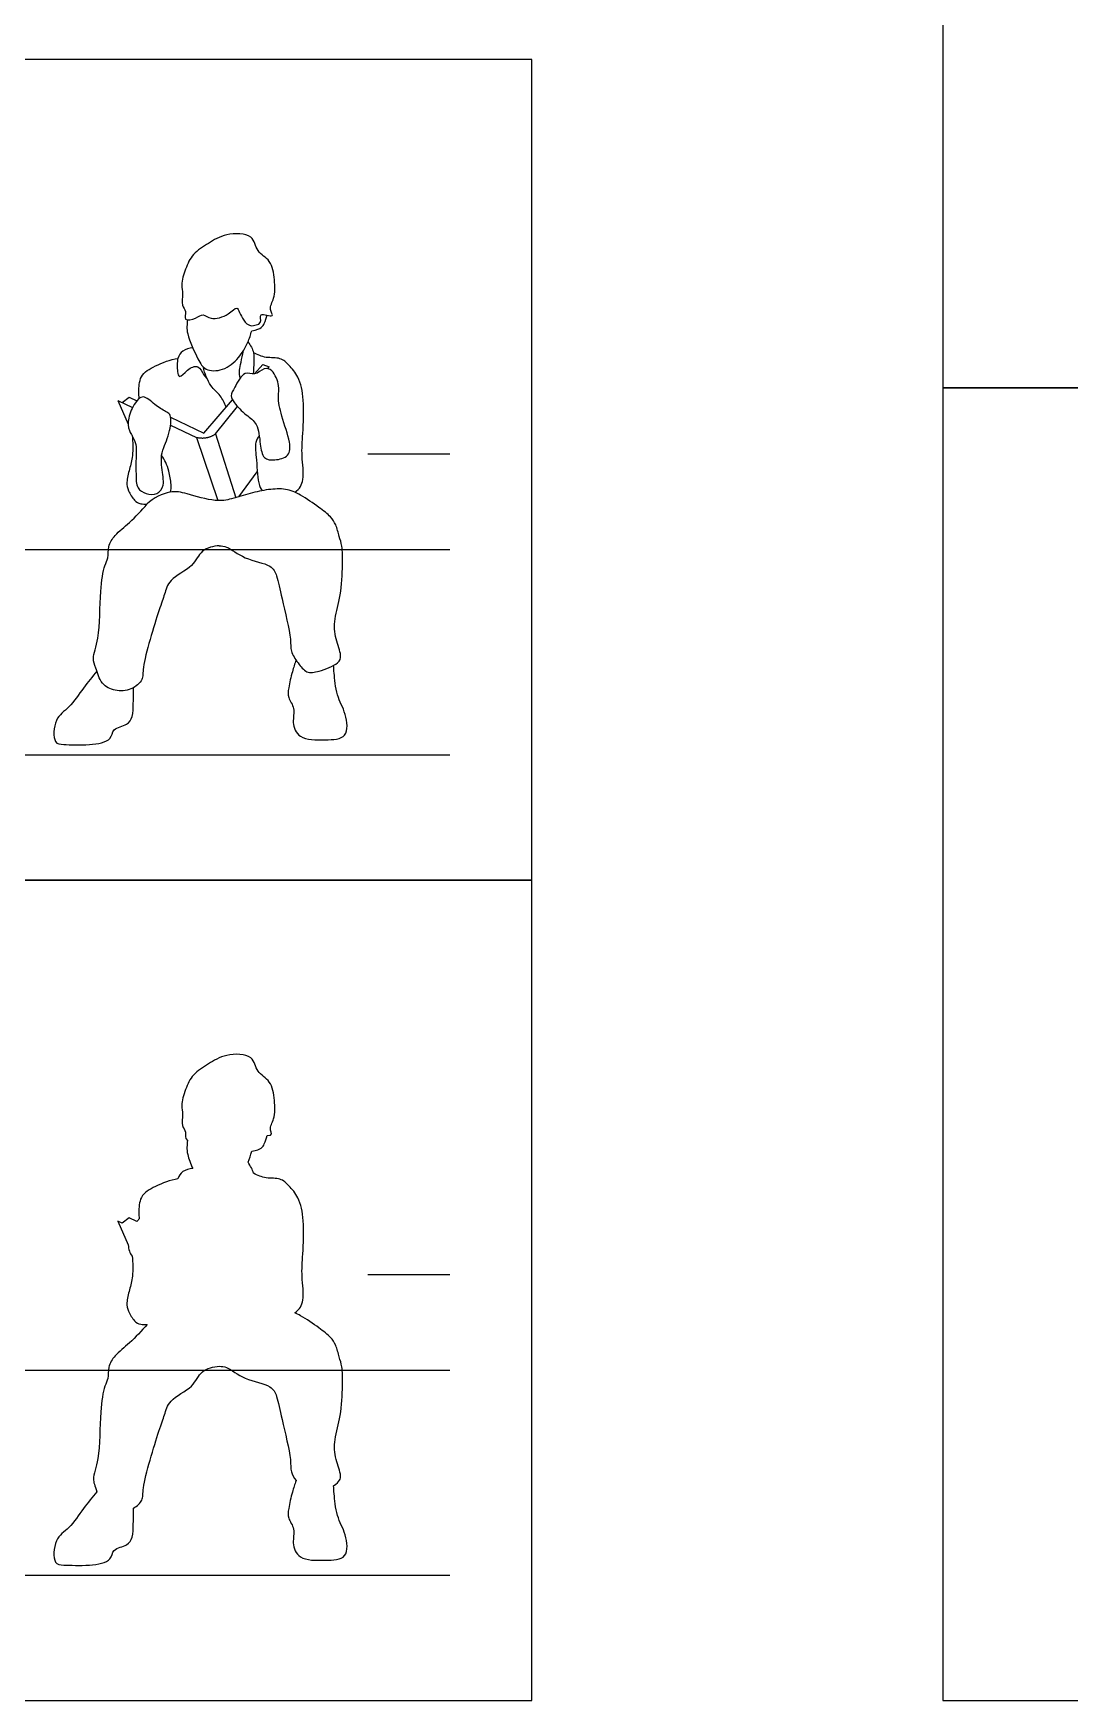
# Model space of a CAD drawing. Header units: millimetres. Extents: x 11.2 to 50.9, y -0.3 to 14.1.
# Drawn here: x 41.905 to 43.83, y 4.306 to 7.403 of the extents above; entities that cross this region are included whole.
import ezdxf

# ---------------------------------------------------------------- set-up
doc = ezdxf.new("R2010")
doc.units = ezdxf.units.MM
for name, color, linetype, true_color in [('AG-DIAGRAM', 7, 'Continuous', 0xfecc66), ('AG-GUIDE', 7, 'Continuous', 0xcccccc), ('AG-OUTLINE', 7, 'Continuous', 0x8000ff), ('AG-PEOPLE', 7, 'Continuous', 0x66ccff), ('X-VPRT', 6, 'Continuous', 0xff00ff)]:
    doc.layers.add(name, color=color, linetype=linetype, true_color=true_color)

msp = doc.modelspace()

# ---------------------------------------------------------------- linework, layer by layer
at = {"layer": 'AG-DIAGRAM'}
for p, q in [((36.9651, 6.0628), (42.6784, 6.0628)), ((36.9651, 4.5388), (42.6784, 4.5388))]:
    msp.add_line(p, q, dxfattribs=at)
at = {"layer": 'AG-GUIDE'}
for p, q in [((42.526, 6.6216), (42.6784, 6.6216)), ((36.9651, 6.4438), (42.6784, 6.4438)), ((42.526, 5.0976), (42.6784, 5.0976)), ((36.9651, 4.9198), (42.6784, 4.9198))]:
    msp.add_line(p, q, dxfattribs=at)
at = {"layer": 'AG-OUTLINE'}
for points in [[(42.0972, 5.196), (42.083, 5.2028), (42.0698, 5.193)], [(42.0698, 5.193), (42.0619, 5.1967)], [(42.0619, 5.1967), (42.0812, 5.1526)]]:
    msp.add_lwpolyline(points, dxfattribs=at)
for points, knots in [([(42.3393, 5.3553), (42.3506, 5.3556), (42.3411, 5.3679), (42.3547, 5.387), (42.3532, 5.4208), (42.3481, 5.4578), (42.318, 5.4719), (42.315, 5.5075), (42.261, 5.508), (42.231, 5.489), (42.2002, 5.47), (42.1873, 5.442), (42.1784, 5.4116), (42.1836, 5.3958), (42.1793, 5.373), (42.1904, 5.3635), (42.1854, 5.3507), (42.1913, 5.3464)], [-6.340105, -6.340105, -6.340105, -6.340105, -6.137496, -5.861764, -5.516596, -5.165176, -4.845182, -4.531318, -4.135716, -3.773375, -3.427028, -3.098376, -2.77379, -2.531327, -2.260464, -2.047048, -1.825856, -1.825856, -1.825856, -1.825856]), ([(42.1913, 5.3464), (42.1904, 5.3378), (42.1886, 5.3247), (42.197, 5.3033), (42.2011, 5.2943)], [0, 0, 0, 0, 0.2893508, 0.5121005, 0.5121005, 0.5121005, 0.5121005]), ([(42.3105, 5.3263), (42.3291, 5.3294), (42.334, 5.3404), (42.338, 5.35), (42.3393, 5.3553)], [0, 0, 0, 0, 0.3748724, 0.7655116, 0.7655116, 0.7655116, 0.7655116]), ([(42.314, 5.2855), (42.3132, 5.2893), (42.31, 5.2955), (42.3061, 5.3026), (42.3038, 5.3059)], [-0.3832034, -0.3832034, -0.3832034, -0.3832034, -0.19658, 0, 0, 0, 0]), ([(42.1736, 5.275), (42.159, 5.2729), (42.132, 5.2622), (42.1014, 5.2446), (42.1009, 5.2132), (42.1011, 5.2048), (42.1016, 5.2006)], [-1.202669, -1.202669, -1.202669, -1.202669, -0.825532, -0.500516, -0.202555, 0, 0, 0, 0]), ([(42.2011, 5.2943), (42.1947, 5.2942), (42.1814, 5.29), (42.1752, 5.2809), (42.1736, 5.275)], [0, 0, 0, 0, 0.24805, 0.4771498, 0.4771498, 0.4771498, 0.4771498]), ([(42.3906, 5.0264), (42.4001, 5.033), (42.4094, 5.0501), (42.4024, 5.095), (42.4059, 5.1352), (42.4086, 5.1969), (42.3995, 5.2401), (42.3803, 5.2619), (42.3643, 5.2777), (42.3368, 5.2746), (42.3215, 5.2817), (42.314, 5.2855)], [1.742163, 1.742163, 1.742163, 1.742163, 2.029007, 2.406827, 2.779674, 3.230449, 3.609268, 3.911402, 4.171843, 4.461786, 4.749383, 4.749383, 4.749383, 4.749383]), ([(42.0812, 5.1526), (42.0813, 5.1484), (42.0828, 5.1406), (42.0864, 5.1345), (42.0882, 5.1316)], [-1.705018, -1.705018, -1.705018, -1.705018, -1.5585117, -1.4134515, -1.4134515, -1.4134515, -1.4134515]), ([(42.0882, 5.1316), (42.0901, 5.1194), (42.0905, 5.0943), (42.0835, 5.0699), (42.0776, 5.0451), (42.0802, 5.029), (42.0926, 5.0106), (42.1012, 5.0045), (42.1121, 5.0043), (42.1164, 5.0046)], [0, 0, 0, 0, 0.344783, 0.634564, 0.914162, 1.14249, 1.401315, 1.608315, 1.73719, 1.73719, 1.73719, 1.73719]), ([(42.4626, 4.7047), (42.4745, 4.7136), (42.4785, 4.7241), (42.4648, 4.7547), (42.4629, 4.792), (42.4774, 4.8352), (42.4793, 4.89), (42.4795, 4.9258), (42.473, 4.9438), (42.4676, 4.9664), (42.4573, 4.9816), (42.4352, 4.9988), (42.4086, 5.0175), (42.3941, 5.0248), (42.3906, 5.0264)], [3.446485, 3.446485, 3.446485, 3.446485, 3.67311, 3.99892, 4.352734, 4.745141, 5.179876, 5.523076, 5.774963, 6.049664, 6.294173, 6.600276, 6.972151, 7.0945, 7.0945, 7.0945, 7.0945]), ([(42.1164, 5.0046), (42.106, 4.9928), (42.085, 4.97), (42.0562, 4.9482), (42.0429, 4.9265), (42.0449, 4.9037), (42.0359, 4.8892), (42.0276, 4.8399), (42.0295, 4.7574), (42.0132, 4.7182), (42.0188, 4.7064), (42.023, 4.694)], [-6.740853, -6.740853, -6.740853, -6.740853, -6.342312, -5.995267, -5.71103, -5.446717, -5.218608, -4.81505, -4.276503, -3.914983, -3.667815, -3.667815, -3.667815, -3.667815]), ([(42.091, 4.6635), (42.0979, 4.6674), (42.1104, 4.6796), (42.1051, 4.7017), (42.1381, 4.8079), (42.1485, 4.835), (42.1565, 4.8666), (42.2029, 4.8863), (42.2149, 4.9206), (42.2395, 4.9262), (42.2504, 4.927)], [-2.76557, -2.76557, -2.76557, -2.76557, -2.527166, -2.255106, -1.664267, -1.341216, -1.041287, -0.652829, -0.324586, 0, 0, 0, 0]), ([(42.2504, 4.927), (42.255, 4.9265), (42.2657, 4.9266), (42.2969, 4.9003), (42.3467, 4.8935), (42.3586, 4.8699), (42.3661, 4.8285), (42.385, 4.7545), (42.3817, 4.733), (42.3891, 4.7202), (42.3929, 4.7146)], [0, 0, 0, 0, 0.210529, 0.567431, 0.961665, 1.227028, 1.601985, 2.096433, 2.365282, 2.580914, 2.580914, 2.580914, 2.580914]), ([(42.3929, 4.7146), (42.3904, 4.7075), (42.3858, 4.6936), (42.3788, 4.6632), (42.377, 4.6448), (42.3924, 4.6247), (42.3845, 4.599), (42.398, 4.5656), (42.4459, 4.5668), (42.4913, 4.5672), (42.4866, 4.6173), (42.4673, 4.647), (42.4638, 4.69), (42.4629, 4.6998), (42.4626, 4.7047)], [0, 0, 0, 0, 0.269559, 0.583705, 0.823704, 1.091116, 1.378161, 1.684074, 2.06778, 2.414034, 2.765122, 3.119189, 3.479485, 3.696651, 3.696651, 3.696651, 3.696651]), ([(42.023, 4.694), (42.0146, 4.6836), (41.9976, 4.6638), (41.9729, 4.6254), (41.9431, 4.6081), (41.9411, 4.5589), (41.9631, 4.5577), (42.0077, 4.5559), (42.0516, 4.5637), (42.0509, 4.5889), (42.0803, 4.5928), (42.0903, 4.6096), (42.0905, 4.6352), (42.0913, 4.6539), (42.091, 4.6635)], [0, 0, 0, 0, 0.358241, 0.735611, 1.066647, 1.420517, 1.648178, 2.039342, 2.396543, 2.636462, 2.91957, 3.15771, 3.441308, 3.745185, 3.745185, 3.745185, 3.745185])]:
    msp.add_open_spline(points, degree=3, knots=knots, dxfattribs=at)
for points in [[(42.3038, 5.3059), (42.3066, 5.3125), (42.3089, 5.3194), (42.3105, 5.3263)], [(42.1016, 5.2006), (42.1001, 5.1994), (42.0986, 5.1978), (42.0972, 5.196)]]:
    msp.add_open_spline(points, degree=3, dxfattribs=at)
at = {"layer": 'AG-PEOPLE'}
for points in [[(42.316, 6.7701), (42.3313, 6.7879), (42.3432, 6.7832)], [(42.3406, 6.78), (42.3432, 6.7832)], [(42.0619, 6.7207), (42.0894, 6.7078)], [(42.0619, 6.7207), (42.0812, 6.6766)], [(42.0698, 6.717), (42.083, 6.7268), (42.0972, 6.72)], [(42.2218, 6.66), (42.2748, 6.7219)], [(42.1598, 6.6899), (42.2218, 6.66)], [(42.2434, 6.6589), (42.2842, 6.7097)], [(42.16, 6.6748), (42.208, 6.6523)], [(42.2434, 6.6589), (42.2808, 6.5402)], [(42.208, 6.6523), (42.2475, 6.5348)], [(42.2867, 6.542), (42.321, 6.5881)]]:
    msp.add_lwpolyline(points, dxfattribs=at)
for points, knots in [([(42.3094, 6.8593), (42.2981, 6.8627), (42.2878, 6.8834), (42.2835, 6.8969), (42.2673, 6.8785), (42.2349, 6.8688), (42.2205, 6.8836), (42.208, 6.8726), (42.1825, 6.8671), (42.1904, 6.8875), (42.1793, 6.897), (42.1836, 6.9198), (42.1784, 6.9356), (42.1873, 6.966), (42.2002, 6.994), (42.231, 7.013), (42.261, 7.032), (42.315, 7.0315), (42.318, 6.9959), (42.3481, 6.9818), (42.3532, 6.9448), (42.3547, 6.911), (42.3411, 6.8919), (42.3558, 6.8727), (42.321, 6.8867), (42.3325, 6.8613), (42.3147, 6.8603), (42.3094, 6.8593)], [0, 0, 0, 0, 0.309278, 0.491012, 0.743982, 1.075833, 1.305655, 1.532464, 1.782692, 1.999261, 2.208217, 2.473418, 2.710814, 3.028617, 3.350399, 3.689508, 4.044275, 4.43161, 4.738914, 5.05222, 5.396296, 5.734249, 6.004218, 6.202594, 6.462176, 6.67964, 6.927233, 6.927233, 6.927233, 6.927233]), ([(42.3105, 6.8503), (42.3291, 6.8534), (42.334, 6.8644), (42.338, 6.874), (42.3393, 6.8793)], [0, 0, 0, 0, 0.3748724, 0.7655116, 0.7655116, 0.7655116, 0.7655116]), ([(42.1913, 6.8704), (42.1904, 6.8618), (42.188, 6.8442), (42.2105, 6.7983), (42.2228, 6.7755), (42.2588, 6.7748), (42.2875, 6.7994), (42.3028, 6.8254), (42.3088, 6.843), (42.3105, 6.8503)], [0, 0, 0, 0, 0.289351, 0.689221, 0.968879, 1.281053, 1.624894, 1.951777, 2.177167, 2.177167, 2.177167, 2.177167]), ([(42.2011, 6.8183), (42.1947, 6.8182), (42.1814, 6.814), (42.1715, 6.7996), (42.1721, 6.7759), (42.1758, 6.7602), (42.1906, 6.7791), (42.2121, 6.7886), (42.2205, 6.7681), (42.2255, 6.7638), (42.2277, 6.7612)], [0, 0, 0, 0, 0.24805, 0.47715, 0.758271, 0.934598, 1.179365, 1.43292, 1.670905, 1.853073, 1.853073, 1.853073, 1.853073]), ([(42.289, 6.7622), (42.2881, 6.7671), (42.2861, 6.7765), (42.2921, 6.7969), (42.2953, 6.8135)], [0, 0, 0, 0, 0.2948801, 0.693191, 0.693191, 0.693191, 0.693191]), ([(42.3038, 6.8299), (42.3061, 6.8266), (42.31, 6.8195), (42.3152, 6.8095), (42.3147, 6.7917), (42.3141, 6.7773), (42.3131, 6.7699)], [0, 0, 0, 0, 0.19658, 0.3832034, 0.6185197, 0.8867662, 0.8867662, 0.8867662, 0.8867662]), ([(42.1016, 6.7246), (42.1011, 6.7288), (42.1009, 6.7372), (42.1014, 6.7686), (42.132, 6.7862), (42.159, 6.7969), (42.1736, 6.799)], [0, 0, 0, 0, 0.202555, 0.500516, 0.825532, 1.202669, 1.202669, 1.202669, 1.202669]), ([(42.2633, 6.7085), (42.2603, 6.7159), (42.253, 6.731), (42.2325, 6.747), (42.2232, 6.7707), (42.2208, 6.7828)], [0, 0, 0, 0, 0.2772615, 0.5635968, 0.9082938, 0.9082938, 0.9082938, 0.9082938]), ([(42.3906, 6.5504), (42.4001, 6.557), (42.4094, 6.5741), (42.4024, 6.619), (42.4059, 6.6592), (42.4086, 6.7209), (42.3995, 6.7641), (42.3803, 6.7859), (42.3643, 6.8017), (42.3368, 6.7986), (42.3215, 6.8057), (42.314, 6.8095)], [1.742163, 1.742163, 1.742163, 1.742163, 2.029007, 2.406827, 2.779674, 3.230449, 3.609268, 3.911402, 4.171843, 4.461786, 4.749383, 4.749383, 4.749383, 4.749383]), ([(42.3772, 6.6194), (42.3722, 6.6138), (42.3537, 6.609), (42.3308, 6.6115), (42.3259, 6.6405), (42.3229, 6.6787), (42.3001, 6.6931), (42.2779, 6.7153), (42.2703, 6.7299), (42.2791, 6.7447), (42.2957, 6.7778), (42.3168, 6.7651), (42.3329, 6.7829), (42.3509, 6.778), (42.3631, 6.7476), (42.3584, 6.7274), (42.3653, 6.6909), (42.3828, 6.6456), (42.3821, 6.6249), (42.3772, 6.6194)], [0, 0, 0, 0, 0.284564, 0.535137, 0.825234, 1.170562, 1.458658, 1.775717, 1.988735, 2.221733, 2.541898, 2.780241, 3.034358, 3.252469, 3.562203, 3.819782, 4.161811, 4.563969, 4.843341, 4.843341, 4.843341, 4.843341]), ([(42.1145, 6.5483), (42.1082, 6.5503), (42.0957, 6.5563), (42.0957, 6.5861), (42.0952, 6.6115), (42.0971, 6.6347), (42.0921, 6.6507), (42.0814, 6.6647), (42.0799, 6.6885), (42.0925, 6.716), (42.1089, 6.7335), (42.1301, 6.7124), (42.1497, 6.7006), (42.1607, 6.6959), (42.1615, 6.668), (42.1467, 6.633), (42.141, 6.615), (42.1458, 6.5788), (42.1479, 6.5638), (42.1358, 6.5438), (42.1211, 6.5463), (42.1145, 6.5483)], [0, 0, 0, 0, 0.240477, 0.535292, 0.829836, 1.099447, 1.326818, 1.558512, 1.828355, 2.143938, 2.386113, 2.672714, 2.949156, 3.126301, 3.4099, 3.760364, 4.013904, 4.347646, 4.573878, 4.821895, 5.074087, 5.074087, 5.074087, 5.074087]), ([(42.0882, 6.6556), (42.0901, 6.6434), (42.0905, 6.6183), (42.0835, 6.5939), (42.0776, 6.5691), (42.0802, 6.553), (42.0926, 6.5346), (42.1012, 6.5285), (42.1121, 6.5283), (42.1164, 6.5286)], [0, 0, 0, 0, 0.344783, 0.634564, 0.914162, 1.14249, 1.401315, 1.608315, 1.73719, 1.73719, 1.73719, 1.73719]), ([(42.3246, 6.6551), (42.3218, 6.6515), (42.3156, 6.6426), (42.3195, 6.6153), (42.3215, 6.5706), (42.3269, 6.5567), (42.3302, 6.5533)], [0, 0, 0, 0, 0.209936, 0.505761, 0.899953, 1.093002, 1.093002, 1.093002, 1.093002]), ([(42.1588, 6.5506), (42.1617, 6.5544), (42.1613, 6.5655), (42.157, 6.5894), (42.1516, 6.6054), (42.1462, 6.6146), (42.1432, 6.6188)], [2.3519769, 2.3519769, 2.3519769, 2.3519769, 2.5647598, 2.8512643, 3.0888965, 3.3149802, 3.3149802, 3.3149802, 3.3149802]), ([(42.2504, 6.451), (42.255, 6.4505), (42.2657, 6.4506), (42.2969, 6.4243), (42.3467, 6.4175), (42.3586, 6.3939), (42.3661, 6.3525), (42.385, 6.2785), (42.3814, 6.2555), (42.3963, 6.2332), (42.412, 6.2132), (42.4361, 6.217), (42.472, 6.2309), (42.4785, 6.2481), (42.4648, 6.2787), (42.4629, 6.316), (42.4774, 6.3592), (42.4793, 6.414), (42.4795, 6.4498), (42.473, 6.4678), (42.4676, 6.4904), (42.4573, 6.5056), (42.4352, 6.5228), (42.4021, 6.546), (42.3739, 6.5578), (42.3413, 6.5559), (42.3077, 6.5489), (42.2729, 6.5372), (42.2428, 6.532), (42.1899, 6.5478), (42.1593, 6.5551), (42.1278, 6.5397), (42.1164, 6.5286)], [0, 0, 0, 0, 0.210529, 0.567431, 0.961665, 1.227028, 1.601985, 2.096433, 2.365282, 2.64919, 2.922074, 3.192247, 3.538122, 3.759054, 4.07668, 4.421606, 4.804156, 5.227971, 5.562549, 5.808109, 6.07591, 6.314277, 6.612691, 6.975224, 7.286154, 7.603358, 7.938592, 8.277213, 8.591659, 9.005621, 9.326064, 9.717202, 9.717202, 9.717202, 9.717202]), ([(42.2504, 6.451), (42.2395, 6.4502), (42.2149, 6.4446), (42.2029, 6.4103), (42.1565, 6.3906), (42.1485, 6.359), (42.1381, 6.3319), (42.1051, 6.2257), (42.1107, 6.2026), (42.0867, 6.1814), (42.0569, 6.1804), (42.0299, 6.1926), (42.0217, 6.2242), (42.0132, 6.2422), (42.0295, 6.2814), (42.0276, 6.3639), (42.0359, 6.4132), (42.0449, 6.4277), (42.0429, 6.4505), (42.0562, 6.4722), (42.085, 6.494), (42.106, 6.5168), (42.1164, 6.5286)], [0, 0, 0, 0, 0.324586, 0.652829, 1.041287, 1.341216, 1.664267, 2.255106, 2.527166, 2.818869, 3.124912, 3.420766, 3.733619, 3.975494, 4.329273, 4.856287, 5.251204, 5.474429, 5.733082, 6.011233, 6.350846, 6.740853, 6.740853, 6.740853, 6.740853]), ([(42.3929, 6.2386), (42.3904, 6.2315), (42.3858, 6.2176), (42.3788, 6.1872), (42.377, 6.1688), (42.3924, 6.1487), (42.3845, 6.123), (42.398, 6.0896), (42.4459, 6.0908), (42.4913, 6.0912), (42.4866, 6.1413), (42.4673, 6.171), (42.4638, 6.214), (42.4629, 6.2238), (42.4626, 6.2287)], [0, 0, 0, 0, 0.269559, 0.583705, 0.823704, 1.091116, 1.378161, 1.684074, 2.06778, 2.414034, 2.765122, 3.119189, 3.479485, 3.696651, 3.696651, 3.696651, 3.696651]), ([(42.023, 6.218), (42.0146, 6.2076), (41.9976, 6.1878), (41.9729, 6.1494), (41.9431, 6.1321), (41.9411, 6.0829), (41.9631, 6.0817), (42.0077, 6.0799), (42.0516, 6.0877), (42.0509, 6.1129), (42.0803, 6.1168), (42.0903, 6.1336), (42.0905, 6.1592), (42.0913, 6.1779), (42.091, 6.1875)], [0, 0, 0, 0, 0.358241, 0.735611, 1.066647, 1.420517, 1.648178, 2.039342, 2.396543, 2.636462, 2.91957, 3.15771, 3.441308, 3.745185, 3.745185, 3.745185, 3.745185])]:
    msp.add_open_spline(points, degree=3, knots=knots, dxfattribs=at)
msp.add_open_spline([(42.208, 6.6523), (42.2282, 6.648), (42.2434, 6.6589)], degree=2, dxfattribs=at)
at = {"layer": 'X-VPRT'}
for points in [[(43.5944, 9.1827), (43.5944, 6.7443), (48.776, 6.7443), (48.776, 9.1827)], [(36.8127, 7.3539), (36.8127, 5.8299), (42.8308, 5.8299), (42.8308, 7.3539)], [(43.5944, 6.7443), (43.5944, 4.3059), (48.776, 4.3059), (48.776, 6.7443)], [(36.8127, 5.8299), (36.8127, 4.3059), (42.8308, 4.3059), (42.8308, 5.8299)]]:
    msp.add_lwpolyline(points, close=True, dxfattribs=at)

doc.saveas('drawing.dxf')
